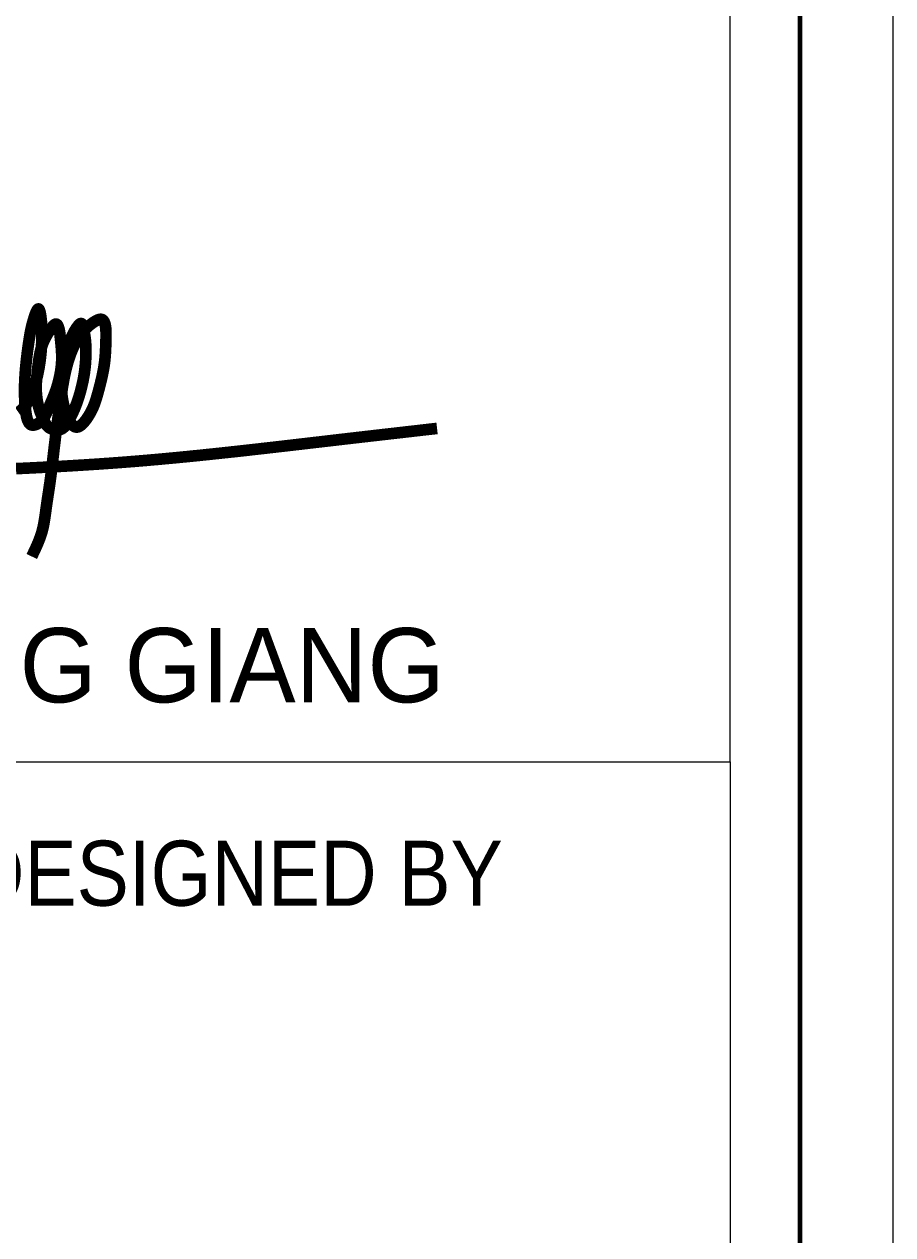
# Model space of a CAD drawing. Header units: millimetres. Extents: x 19378 to 228036, y -611253 to -527887.
# Drawn here: x 146375 to 150335, y -585180 to -579661 of the extents above; entities that cross this region are included whole.
import ezdxf
from ezdxf.enums import TextEntityAlignment as Align

# ---------------------------------------------------------------- set-up
doc = ezdxf.new("R2010")
doc.units = ezdxf.units.MM
doc.header["$MEASUREMENT"] = 0
doc.layers.get('Defpoints').update_dxf_attribs({"color": 1})
for name, color, linetype, lineweight in [('ISO', 153, 'Continuous', 13), ('LC ISO', 153, 'Continuous', 13), ('LC Net thay', 7, 'Continuous', 25), ('LC Text1', 3, 'Continuous', 20)]:
    doc.layers.add(name, color=color, linetype=linetype, lineweight=lineweight)
doc.layers.add('Khungten_LCDI', color=7, linetype='Continuous')
doc.styles.add('Khungten', font='VHAVAN_1.TTF', dxfattribs={"width": 0.9, "height": 5000})
doc.styles.add('Title', font='VHBLACK_1.TTF', dxfattribs={"width": 0.8})
doc.styles.add('VnAvantH', font='VHAVANB_1.TTF', dxfattribs={"width": 0.6})

# ---------------------------------------------------------------- blocks, each defined once
blk = doc.blocks.new('Mr. Giang')
at = {"layer": 'LC ISO', "const_width": 50}
for points in [[(3187.1, 146.3), (3188.8, 147.5), (3190.5, 148.7), (3192.1, 149.9), (3193.8, 151.2), (3195.4, 152.6), (3197.1, 153.9), (3198.7, 155.3), (3199.8, 156.3), (3201.8, 158.1), (3203.3, 159.5), (3204.7, 160.9), (3206.2, 162.3), (3207.6, 163.7), (3209, 165.2), (3210.4, 166.6), (3211.7, 168.1), (3213, 169.5), (3214.3, 171), (3215.5, 172.5), (3216.8, 174), (3218, 175.4), (3219.2, 176.9), (3220.3, 178.5), (3221.5, 180), (3222.6, 181.5), (3223.7, 183), (3224.7, 184.6), (3225.8, 186.1), (3226.8, 187.6), (3227.8, 189.2), (3228.8, 190.8), (3229.8, 192.3), (3230.7, 193.9), (3231.6, 195.5), (3232.5, 197.1), (3233.4, 198.7), (3234.3, 200.3), (3235.1, 201.9), (3236, 203.5), (3236.8, 205.1), (3237.6, 206.7), (3238.4, 208.3), (3239.2, 210), (3239.9, 211.6), (3240.7, 213.2), (3241.4, 214.9), (3242.1, 216.5), (3242.8, 218.2), (3243.5, 219.8), (3244.2, 221.5), (3244.8, 223.2), (3245.5, 224.8), (3246.1, 226.5), (3246.8, 228.2), (3247.4, 229.9), (3248, 231.6), (3248.6, 233.2), (3249.2, 234.9), (3249.8, 236.6), (3250.4, 238.3), (3251, 240), (3251.5, 241.7), (3252.1, 243.4), (3252.7, 245.1), (3253.2, 246.9), (3253.8, 248.6), (3254.3, 250.3), (3254.7, 251.5), (3255.4, 253.7), (3255.9, 255.4), (3256.4, 257.2), (3256.9, 258.9), (3257.5, 260.6), (3258, 262.4), (3258.5, 264.1), (3259, 265.8), (3259.5, 267.6), (3260, 269.3), (3260.5, 271), (3261, 272.8), (3261.4, 274.5), (3261.9, 276.3), (3262.4, 278), (3262.9, 279.8), (3263.3, 281.5), (3263.8, 283.3), (3264.3, 285.1), (3264.7, 286.8), (3265.2, 288.6), (3265.6, 290.4), (3266.1, 292.1), (3266.5, 293.9), (3266.9, 295.7), (3267.4, 297.5), (3267.8, 299.2), (3268.2, 301), (3268.6, 302.8), (3269, 304.6), (3269.5, 306.4), (3269.9, 308.2), (3270.3, 310), (3270.7, 311.8), (3271, 313.6), (3271.4, 315.4), (3271.8, 317.2), (3272.2, 319), (3272.6, 320.8), (3272.9, 322.6), (3273.3, 324.4), (3273.7, 326.3), (3274, 328.1), (3274.4, 329.9), (3274.7, 331.7), (3275.1, 333.6), (3275.4, 335.4), (3275.7, 337.2), (3276, 339.1), (3276.4, 340.9), (3276.7, 342.8), (3277, 344.6), (3277.4, 347), (3277.6, 348.3), (3277.9, 350.2), (3278.2, 352), (3278.5, 353.9), (3278.8, 355.8), (3279.1, 357.6), (3279.3, 359.5), (3279.6, 361.4), (3279.9, 363.2), (3280.1, 365.1), (3280.4, 367), (3280.6, 368.9), (3280.9, 370.8), (3281.1, 372.6), (3281.4, 374.5), (3281.6, 376.4), (3281.8, 378.3), (3282.1, 380.2), (3282.3, 382), (3282.5, 383.9), (3282.7, 385.8), (3282.9, 387.7), (3283.1, 389.6), (3283.3, 391.5), (3283.5, 393.4), (3283.7, 395.2), (3283.9, 397.1), (3284.1, 399), (3284.3, 400.9), (3284.4, 402.8), (3284.6, 404.6), (3284.8, 406.5), (3284.9, 408.4), (3285.1, 410.3), (3285.3, 412.1), (3285.4, 414), (3285.6, 415.9), (3285.7, 417.7), (3285.8, 419.6), (3286, 421.5), (3286.1, 423.3), (3286.2, 425.2), (3286.4, 427), (3286.5, 428.9), (3286.6, 430.7), (3286.7, 432.6), (3286.8, 434.4), (3286.9, 436.2), (3287, 438.1), (3287.1, 439.9), (3287.2, 441.7), (3287.3, 443.5), (3287.4, 445.3), (3287.5, 447.1), (3287.6, 448.9), (3287.6, 450.7), (3287.7, 452.5), (3287.8, 454.3), (3287.8, 456.1), (3287.9, 457.9), (3288, 459.6), (3288, 461.4), (3288.1, 463.2), (3288.1, 464.9), (3288.2, 466.7), (3288.2, 468.4), (3288.2, 470.1), (3288.3, 471.9), (3288.3, 473.6), (3288.3, 475.3), (3288.4, 477), (3288.4, 478.7), (3288.4, 480.4), (3288.4, 482.1), (3288.4, 483.8), (3288.5, 485.4), (3288.5, 487.1), (3288.5, 488.8), (3288.5, 490.4), (3288.5, 492.1), (3288.5, 493.7), (3288.4, 495.3), (3288.4, 497), (3288.4, 498.6), (3288.4, 500.3), (3288.4, 501.9), (3288.3, 503.6), (3288.3, 505.3), (3288.2, 507), (3288.2, 508.7), (3288.1, 510.4), (3288, 512.2), (3287.9, 513.9), (3287.8, 515.7), (3287.7, 517.5), (3287.6, 519.4), (3287.5, 521.2), (3287.4, 523.1), (3287.3, 525.1), (3287.1, 527), (3286.9, 529), (3286.8, 531.1), (3286.6, 533.2), (3286.4, 535.3), (3286.2, 537.5), (3286, 539.7), (3285.7, 542.2), (3285.5, 544.3), (3285.2, 546.6), (3285, 549), (3284.7, 551.4), (3284.4, 553.9), (3284.1, 556.3), (3283.7, 558.7), (3283.4, 561.1), (3283, 563.5), (3282.6, 565.8), (3282.3, 568.1), (3281.8, 570.4), (3281.4, 572.6), (3281, 574.7), (3280.5, 576.7), (3280.1, 578.6), (3279.6, 580.5), (3279.1, 582.2), (3278.5, 583.8), (3278, 585.3), (3277.4, 586.6), (3276.9, 587.8), (3276.3, 588.8), (3275.6, 589.6), (3275, 590.3), (3274.4, 590.8), (3273.7, 591.1), (3273.2, 591.2), (3272.3, 591), (3271.6, 590.7), (3270.8, 590.2), (3270.1, 589.5), (3269.3, 588.6), (3268.5, 587.5), (3267.7, 586.3), (3266.9, 585), (3266.1, 583.5), (3265.3, 581.9), (3264.5, 580.2), (3263.7, 578.4), (3262.9, 576.5), (3262, 574.5), (3261.2, 572.4), (3260.4, 570.3), (3259.6, 568.1), (3258.8, 565.8), (3258, 563.6), (3257.2, 561.3), (3256.4, 558.9), (3255.7, 556.6), (3254.9, 554.3), (3254.2, 552), (3253.5, 549.7), (3252.9, 547.7), (3252.1, 545.2), (3251.5, 543), (3250.8, 540.8), (3250.2, 538.7), (3249.6, 536.7), (3249, 534.6), (3248.5, 532.6), (3247.9, 530.6), (3247.4, 528.7), (3246.9, 526.7), (3246.4, 524.8), (3245.9, 523), (3245.4, 521.1), (3245, 519.3), (3244.5, 517.5), (3244.1, 515.7), (3243.7, 514), (3243.2, 512.2), (3242.8, 510.5), (3242.5, 508.8), (3242.1, 507.1), (3241.7, 505.4), (3241.4, 503.7), (3241, 502.1), (3240.7, 500.4), (3240.3, 498.8), (3240, 497.2), (3239.7, 495.6), (3239.4, 493.9), (3239, 492.3), (3238.7, 490.7), (3238.4, 489.1), (3238.1, 487.5), (3237.9, 485.9), (3237.6, 484.3), (3237.3, 482.7), (3237, 481.1), (3236.7, 479.4), (3236.4, 477.8), (3236.3, 476.7), (3235.9, 474.5), (3235.6, 472.9), (3235.3, 471.2), (3235, 469.5), (3234.8, 467.9), (3234.5, 466.2), (3234.2, 464.5), (3233.9, 462.8), (3233.7, 461.1), (3233.4, 459.3), (3233.1, 457.6), (3232.9, 455.9), (3232.6, 454.2), (3232.3, 452.4), (3232, 450.7), (3231.8, 448.9), (3231.5, 447.1), (3231.2, 445.4), (3231, 443.6), (3230.7, 441.8), (3230.4, 440), (3230.2, 438.2), (3229.9, 436.4), (3229.7, 434.6), (3229.4, 432.8), (3229.1, 431), (3228.9, 429.2), (3228.6, 427.3), (3228.4, 425.5), (3228.1, 423.7), (3227.9, 421.8), (3227.6, 420), (3227.4, 418.1), (3227.1, 416.3), (3226.9, 414.4), (3226.6, 412.6), (3226.4, 410.7), (3226.1, 408.9), (3225.9, 407), (3225.7, 405.1), (3225.4, 403.3), (3225.2, 401.4), (3225, 399.5), (3224.7, 397.6), (3224.5, 395.8), (3224.3, 393.9), (3224, 392), (3223.8, 390.1), (3223.6, 388.2), (3223.4, 386.3), (3223.1, 384.4), (3222.9, 382.5), (3222.7, 380.7), (3222.5, 378.8), (3222.3, 376.9), (3222.1, 375), (3221.8, 373.1), (3221.6, 371.2), (3221.4, 369.3), (3221.2, 367.4), (3221, 365.5), (3220.8, 363.6), (3220.7, 362.1), (3220.4, 359.8), (3220.2, 358), (3220, 356.1), (3219.8, 354.2), (3219.7, 352.3), (3219.5, 350.4), (3219.3, 348.5), (3219.1, 346.6), (3218.9, 344.8), (3218.8, 342.9), (3218.6, 341), (3218.4, 339.1), (3218.2, 337.2), (3218.1, 335.3), (3217.9, 333.5), (3217.7, 331.6), (3217.6, 329.7), (3217.4, 327.8), (3217.3, 326), (3217.1, 324.1), (3217, 322.2), (3216.8, 320.3), (3216.7, 318.5), (3216.5, 316.6), (3216.4, 314.7), (3216.3, 312.9), (3216.1, 311), (3216, 309.1), (3215.9, 307.3), (3215.8, 305.4), (3215.6, 303.5), (3215.5, 301.7), (3215.4, 299.8), (3215.3, 298), (3215.2, 296.1), (3215.1, 294.2), (3215, 292.4), (3214.9, 290.5), (3214.8, 288.7), (3214.7, 286.8), (3214.6, 285), (3214.5, 283.1), (3214.4, 281.2), (3214.3, 279.4), (3214.3, 277.5), (3214.2, 275.7), (3214.1, 273.8), (3214, 272), (3214, 270.2), (3213.9, 268.3), (3213.9, 266.5), (3213.8, 264.6), (3213.8, 262.8), (3213.7, 260.9), (3213.7, 259.1), (3213.6, 257.3), (3213.6, 255.4), (3213.6, 253.6), (3213.5, 251.8), (3213.5, 249.9), (3213.5, 248.1), (3213.5, 246.3), (3213.5, 244.4), (3213.4, 242.6), (3213.4, 240.8), (3213.4, 238.9), (3213.4, 237.1), (3213.4, 235.3), (3213.5, 233.5), (3213.5, 231.6), (3213.5, 229.8), (3213.5, 228), (3213.5, 226.2), (3213.6, 224.3), (3213.6, 222.5), (3213.6, 220.7), (3213.7, 218.9), (3213.7, 217.1), (3213.8, 215.3), (3213.8, 213.5), (3213.9, 211.6), (3214, 209.8), (3214, 208), (3214.1, 206.2), (3214.2, 204.4), (3214.3, 202.6), (3214.3, 200.8), (3214.4, 199), (3214.5, 197.2), (3214.6, 195.4), (3214.7, 193.6), (3214.8, 191.8), (3214.9, 190), (3215.1, 188.2), (3215.2, 186.4), (3215.3, 184.6), (3215.4, 182.8), (3215.6, 181), (3215.7, 179.2), (3215.9, 177.5), (3216, 175.7), (3216.2, 173.9), (3216.3, 172.1), (3216.5, 170.3), (3216.7, 168.5), (3216.8, 166.7), (3217, 165), (3217.2, 163.2), (3217.4, 161.4), (3217.6, 159.6), (3217.8, 157.9), (3218, 156.1), (3218.2, 154.3), (3218.4, 152.5), (3218.7, 150.8), (3218.9, 149), (3219.1, 147.2), (3219.3, 145.5), (3219.7, 143.2), (3219.8, 141.9), (3220.1, 140.2), (3220.4, 138.4), (3220.6, 136.7), (3220.9, 134.9), (3221.2, 133.1), (3221.6, 131.3), (3221.9, 129.6), (3222.3, 127.8), (3222.7, 126), (3223.1, 124.2), (3223.6, 122.4), (3224.1, 120.6), (3224.6, 118.7), (3225.2, 116.9), (3225.6, 115.4), (3226.4, 113.2), (3227.1, 111.3), (3227.9, 109.5), (3228.7, 107.7), (3229.5, 105.9), (3230.4, 104.1), (3231.4, 102.4), (3232.4, 100.8), (3233.5, 99.3), (3234.6, 97.9), (3235.8, 96.6), (3237.1, 95.3), (3238.5, 94.3), (3239.9, 93.3), (3241, 92.7), (3243, 91.9), (3244.6, 91.5), (3246.3, 91.1), (3248, 91), (3249.8, 90.9), (3251.6, 91), (3253.5, 91.2), (3255.4, 91.5), (3257.3, 91.9), (3259.2, 92.4), (3261.1, 93), (3263, 93.7), (3264.9, 94.4), (3266.7, 95.3), (3268.6, 96.1), (3270.4, 97.1), (3272.6, 98.3), (3273.9, 99.1), (3275.5, 100.1), (3277.1, 101.2), (3278.7, 102.4), (3280.2, 103.6), (3281.7, 104.8), (3283.1, 106), (3284.5, 107.3), (3285.8, 108.6), (3287.2, 109.9), (3288.4, 111.2), (3289.6, 112.6), (3290.8, 114), (3292, 115.5), (3293.1, 116.9), (3294.2, 118.4), (3295.3, 119.9), (3296.3, 121.4), (3297.3, 123), (3298.3, 124.5), (3299.2, 126.1), (3300.2, 127.7), (3301.1, 129.3), (3302, 130.9), (3302.8, 132.6), (3303.7, 134.2), (3304.5, 135.9), (3305.3, 137.6), (3306.1, 139.3), (3306.9, 140.9), (3307.6, 142.6), (3308.4, 144.3), (3309.1, 146.1), (3309.9, 147.8), (3310.6, 149.5), (3311.3, 151.2), (3312.1, 152.9), (3312.8, 154.6), (3313.5, 156.4), (3314.2, 158.1), (3314.8, 159.5), (3315.7, 161.5), (3316.4, 163.2), (3317.1, 164.9), (3317.8, 166.6), (3318.5, 168.3), (3319.3, 170), (3320, 171.7), (3320.7, 173.4), (3321.5, 175), (3322.2, 176.7), (3322.9, 178.4), (3323.6, 180.1), (3324.4, 181.8), (3325.1, 183.4), (3325.8, 185.1), (3326.6, 186.8), (3327.3, 188.5), (3328, 190.1), (3328.7, 191.8), (3329.5, 193.5), (3330.2, 195.1), (3330.9, 196.8), (3331.6, 198.5), (3332.3, 200.2), (3333, 201.8), (3333.7, 203.5), (3334.5, 205.2), (3335.2, 206.9), (3335.9, 208.6), (3336.6, 210.2), (3337.3, 211.9), (3337.9, 213.6), (3338.6, 215.3), (3339.3, 217), (3340, 218.7), (3340.7, 220.4), (3341.3, 222.1), (3342, 223.8), (3342.7, 225.5), (3343.3, 227.3), (3344, 229), (3344.6, 230.7), (3345.2, 232.5), (3345.9, 234.2), (3346.5, 236), (3347.1, 237.7), (3347.7, 239.5), (3348.4, 241.2), (3349, 243), (3349.6, 244.8), (3350.1, 246.5), (3350.7, 248.3), (3351.3, 250.1), (3351.9, 251.9), (3352.4, 253.7), (3353, 255.5), (3353.5, 257.3), (3354.1, 259.1), (3354.6, 260.9), (3355.2, 262.7), (3355.7, 264.5), (3356.2, 266.3), (3356.7, 268.1), (3357.2, 269.9), (3357.7, 271.8), (3358.2, 273.6), (3358.7, 275.4), (3359.2, 277.2), (3359.6, 279), (3360.1, 280.8), (3360.5, 282.7), (3361, 284.5), (3361.4, 286.3), (3361.9, 288.1), (3362.3, 289.9), (3362.7, 291.7), (3363.1, 293.5), (3363.5, 295.3), (3363.9, 297.1), (3364.3, 298.9), (3364.7, 300.7), (3365.1, 302.5), (3365.4, 304.3), (3365.8, 306.1), (3366.1, 307.9), (3366.5, 309.7), (3366.8, 311.5), (3367.1, 313.2), (3367.5, 315), (3367.8, 316.8), (3368.1, 318.5), (3368.4, 320.3), (3368.7, 322), (3368.9, 323.8), (3369.2, 325.5), (3369.5, 327.2), (3369.7, 328.9), (3370, 330.6), (3370.2, 332.3), (3370.5, 334), (3370.7, 335.7), (3370.8, 336.6), (3371.1, 339.1), (3371.3, 340.8), (3371.5, 342.4), (3371.7, 344.1), (3371.8, 345.7), (3372, 347.4), (3372.2, 349), (3372.3, 350.6), (3372.5, 352.3), (3372.6, 353.9), (3372.7, 355.5), (3372.8, 357.1), (3373, 358.7), (3373.1, 360.4), (3373.1, 362), (3373.2, 363.6), (3373.3, 365.2), (3373.4, 366.8), (3373.5, 368.5), (3373.5, 370.1), (3373.6, 371.7), (3373.6, 373.4), (3373.6, 375), (3373.7, 376.6), (3373.7, 378.3), (3373.7, 379.9), (3373.7, 381.6), (3373.7, 383.3), (3373.7, 384.9), (3373.7, 386.6), (3373.6, 388.3), (3373.6, 390), (3373.6, 391.7), (3373.5, 393.5), (3373.5, 395.2), (3373.4, 396.9), (3373.4, 398.7), (3373.3, 400.4), (3373.2, 402.2), (3373.1, 404), (3373, 405.8), (3372.9, 407.7), (3372.8, 409.5), (3372.7, 411.3), (3372.6, 413.2), (3372.5, 415.1), (3372.4, 417), (3372.2, 418.9), (3372.1, 420.9), (3371.9, 422.8), (3371.8, 424.8), (3371.6, 426.8), (3371.4, 428.8), (3371.3, 430.9), (3371.1, 433), (3370.9, 435), (3370.7, 437.2), (3370.5, 439.3), (3370.3, 441.4), (3370.1, 443.6), (3369.9, 445.8), (3369.7, 448.1), (3369.4, 450.3), (3369.2, 452.6), (3369, 454.9), (3368.7, 457.3), (3368.5, 459.7), (3368.2, 462), (3368, 464.5), (3367.7, 466.9), (3367.4, 469.4), (3367.2, 471.9), (3366.9, 474.4), (3366.6, 476.9), (3366.3, 479.4), (3365.9, 481.9), (3365.6, 484.3), (3365.3, 486.8), (3364.9, 489.2), (3364.5, 491.6), (3364.1, 494), (3363.7, 496.3), (3363.3, 498.6), (3362.8, 500.8), (3362.4, 503), (3361.9, 505.1), (3361.4, 507.1), (3360.9, 509.1), (3360.3, 510.9), (3359.7, 512.7), (3359.1, 514.4), (3358.5, 516), (3357.9, 517.6), (3357.2, 519), (3356.5, 520.3), (3355.7, 521.4), (3355, 522.5), (3354.2, 523.4), (3353.3, 524.2), (3352.5, 524.9), (3351.6, 525.4), (3350.7, 525.7), (3349.7, 525.9), (3348.7, 526), (3348.1, 525.9), (3346.6, 525.6), (3345.5, 525.1), (3344.3, 524.5), (3343.2, 523.8), (3342, 522.9), (3340.8, 521.9), (3339.5, 520.8), (3338.3, 519.6), (3337, 518.3), (3335.8, 516.9), (3334.5, 515.4), (3333.2, 513.8), (3331.9, 512.2), (3330.6, 510.5), (3329.3, 508.7), (3328, 506.9), (3326.7, 505.1), (3325.4, 503.2), (3324.1, 501.4), (3322.9, 499.5), (3321.6, 497.6), (3320, 495.1), (3319.2, 493.8), (3318, 492), (3316.9, 490.2), (3315.7, 488.3), (3314.6, 486.5), (3313.5, 484.7), (3312.5, 482.9), (3311.4, 481.2), (3310.4, 479.4), (3309.4, 477.7), (3308.4, 475.9), (3307.4, 474.2), (3306.5, 472.5), (3305.6, 470.8), (3304.6, 469.1), (3303.8, 467.4), (3302.9, 465.7), (3302, 464.1), (3301.2, 462.4), (3300.4, 460.7), (3299.6, 459.1), (3298.8, 457.4), (3298, 455.8), (3297.3, 454.2), (3296.5, 452.5), (3295.8, 450.9), (3295.1, 449.3), (3294.4, 447.7), (3293.8, 446.1), (3293.1, 444.5), (3292.4, 442.8), (3291.8, 441.2), (3291.2, 439.6), (3290.6, 438), (3290, 436.4), (3289.4, 434.8), (3288.9, 433.2), (3288.3, 431.6), (3287.8, 429.9), (3287.3, 428.3), (3286.7, 426.7), (3286.2, 425.1), (3285.7, 423.4), (3285.3, 421.8), (3284.8, 420.2), (3284.3, 418.5), (3283.9, 416.9), (3283.4, 415.2), (3283, 413.5), (3282.6, 411.9), (3282.2, 410.2), (3281.7, 408.3), (3281.4, 406.8), (3281, 405.1), (3280.6, 403.3), (3280.2, 401.6), (3279.9, 399.9), (3279.5, 398.1), (3279.2, 396.4), (3278.8, 394.6), (3278.5, 392.8), (3278.1, 391.1), (3277.8, 389.3), (3277.5, 387.5), (3277.2, 385.7), (3276.9, 383.9), (3276.6, 382.1), (3276.3, 380.3), (3276, 378.5), (3275.7, 376.7), (3275.4, 374.8), (3275.2, 373), (3274.9, 371.2), (3274.6, 369.4), (3274.4, 367.5), (3274.1, 365.7), (3273.8, 363.8), (3273.6, 362), (3273.3, 360.1), (3273.1, 358.3), (3272.9, 356.4), (3272.6, 354.6), (3272.4, 352.7), (3272.1, 350.9), (3271.9, 349), (3271.7, 347.2), (3271.5, 345.3), (3271.2, 343.5), (3271, 341.6), (3270.8, 339.8), (3270.5, 337.7), (3270.3, 336.1), (3270.1, 334.2), (3269.9, 332.4), (3269.7, 330.5), (3269.4, 328.7), (3269.2, 326.9), (3269, 325), (3268.8, 323.2), (3268.6, 321.4), (3268.4, 319.5), (3268.2, 317.7), (3268, 315.9), (3267.8, 314), (3267.6, 312.2), (3267.4, 310.4), (3267.2, 308.5), (3267, 306.7), (3266.8, 304.9), (3266.6, 303.1), (3266.5, 301.2), (3266.3, 299.4), (3266.1, 297.6), (3266, 295.8), (3265.8, 293.9), (3265.6, 292.1), (3265.5, 290.3), (3265.4, 288.5), (3265.2, 286.7), (3265.1, 284.8), (3265, 283), (3264.8, 281.2), (3264.7, 279.4), (3264.6, 277.6), (3264.5, 275.7), (3264.4, 273.9), (3264.3, 272.1), (3264.2, 270.3), (3264.2, 268.4), (3264.1, 266.6), (3264, 264.8), (3264, 263), (3263.9, 261.2), (3263.9, 259.3), (3263.9, 257.5), (3263.9, 255.7), (3263.8, 253.9), (3263.8, 252), (3263.8, 250.2), (3263.9, 248.4), (3263.9, 246.6), (3263.9, 244.6), (3264, 242.9), (3264, 241.1), (3264.1, 239.2), (3264.2, 237.4), (3264.2, 235.6), (3264.3, 233.7), (3264.4, 231.9), (3264.5, 230.1), (3264.7, 228.2), (3264.8, 226.4), (3264.9, 224.6), (3265.1, 222.7), (3265.2, 220.9), (3265.4, 219.1), (3265.6, 217.2), (3265.8, 215.4), (3266, 213.6), (3266.2, 211.7), (3266.4, 209.9), (3266.7, 208.1), (3266.9, 206.3), (3267.2, 204.4), (3267.4, 202.6), (3267.7, 200.8), (3268, 199), (3268.3, 197.2), (3268.6, 195.3), (3268.9, 193.5), (3269.2, 191.7), (3269.6, 189.9), (3269.9, 188.1), (3270.3, 186.3), (3270.6, 184.5), (3271, 182.7), (3271.4, 180.9), (3271.8, 179.1), (3272.2, 177.3), (3272.7, 175.6), (3273.1, 173.8), (3273.6, 172), (3274, 170.2), (3274.5, 168.5), (3275, 166.7), (3275.7, 164.2), (3276, 163.2), (3276.5, 161.4), (3277, 159.7), (3277.6, 157.9), (3278.1, 156.2), (3278.7, 154.5), (3279.2, 152.7), (3279.8, 151), (3280.4, 149.3), (3281, 147.6), (3281.6, 145.8), (3282.3, 144.1), (3282.9, 142.4), (3283.6, 140.7), (3284.2, 139), (3284.9, 137.3), (3285.6, 135.6), (3286.3, 133.9), (3287, 132.2), (3287.7, 130.5), (3288.4, 128.8), (3289.1, 127.1), (3289.8, 125.4), (3290.6, 123.8), (3291.3, 122.1), (3292.1, 120.4), (3292.9, 118.7), (3293.7, 117), (3294.5, 115.4), (3295.3, 113.7), (3296.1, 112), (3296.9, 110.3), (3297.7, 108.7), (3298.6, 107), (3299.4, 105.3), (3300.3, 103.7), (3301.2, 102.1), (3302.1, 100.5), (3303.1, 98.9), (3304, 97.3), (3305, 95.7), (3306, 94.2), (3307.1, 92.7), (3308.2, 91.2), (3309.3, 89.8), (3310.5, 88.4), (3311.7, 87), (3313, 85.7), (3314.3, 84.4), (3315.7, 83.1), (3317.1, 81.9), (3318.3, 81), (3320, 79.7), (3321.6, 78.6), (3323.2, 77.7), (3324.9, 76.7), (3326.6, 75.8), (3328.3, 75), (3330.1, 74.2), (3331.9, 73.5), (3333.7, 72.9), (3335.6, 72.3), (3337.4, 71.7), (3339.3, 71.3), (3341.2, 70.8), (3343.1, 70.5), (3345.1, 70.2), (3347, 70), (3348.9, 69.8), (3350.8, 69.7), (3352.7, 69.7), (3354.6, 69.7), (3356.5, 69.8), (3358.4, 70), (3360.2, 70.3), (3362, 70.6), (3363.8, 71), (3365.6, 71.4), (3367.5, 72.1), (3369, 72.6), (3370.6, 73.3), (3372.2, 74), (3373.8, 74.8), (3375.3, 75.7), (3376.8, 76.7), (3378.3, 77.7), (3379.7, 78.7), (3381.1, 79.9), (3382.5, 81), (3383.8, 82.3), (3385.1, 83.5), (3386.4, 84.9), (3387.7, 86.2), (3388.9, 87.6), (3390.1, 89.1), (3391.3, 90.5), (3392.4, 92), (3393.6, 93.6), (3394.7, 95.1), (3395.8, 96.7), (3396.9, 98.4), (3397.9, 100), (3399, 101.7), (3400, 103.3), (3401, 105), (3402, 106.7), (3403, 108.4), (3403.9, 110.1), (3404.9, 111.9), (3406.2, 114.3), (3406.8, 115.3), (3407.7, 117), (3408.6, 118.8), (3409.5, 120.5), (3410.4, 122.2), (3411.3, 123.9), (3412.2, 125.6), (3413.1, 127.3), (3413.9, 129), (3414.8, 130.8), (3415.6, 132.5), (3416.5, 134.2), (3417.3, 135.9), (3418.1, 137.6), (3419, 139.3), (3419.8, 141), (3420.6, 142.7), (3421.4, 144.4), (3422.1, 146.1), (3422.9, 147.8), (3423.7, 149.5), (3424.4, 151.2), (3425.2, 152.9), (3425.9, 154.6), (3426.7, 156.3), (3427.4, 158), (3428.1, 159.7), (3428.9, 161.4), (3429.6, 163.1), (3430.3, 164.8), (3431, 166.5), (3431.7, 168.2), (3432.3, 169.9), (3433, 171.6), (3433.7, 173.3), (3434.3, 175), (3435, 176.7), (3435.7, 178.4), (3436.3, 180.1), (3436.9, 181.8), (3437.6, 183.5), (3438.2, 185.2), (3438.8, 186.9), (3439.4, 188.6), (3440, 190.3), (3440.6, 192), (3441.2, 193.7), (3441.8, 195.4), (3442.4, 197.1), (3443, 198.8), (3443.5, 200.5), (3444.1, 202.2), (3444.7, 203.9), (3445.2, 205.6), (3445.8, 207.3), (3446.3, 209), (3446.9, 210.7), (3447.4, 212.4), (3447.9, 214.2), (3448.4, 215.9), (3449, 217.6), (3449.5, 219.3), (3450, 221), (3450.5, 222.7), (3451, 224.5), (3451.5, 226.2), (3452, 227.9), (3452.5, 229.6), (3453, 231.3), (3453.4, 233.1), (3453.9, 234.8), (3454.4, 236.5), (3454.9, 238.3), (3455.3, 240), (3455.8, 241.7), (3456.2, 243.5), (3456.7, 245.4), (3457.1, 247), (3457.6, 248.7), (3458, 250.5), (3458.5, 252.2), (3458.9, 254), (3459.3, 255.7), (3459.8, 257.5), (3460.2, 259.2), (3460.6, 261), (3461, 262.8), (3461.4, 264.5), (3461.8, 266.3), (3462.2, 268.1), (3462.6, 269.8), (3463, 271.6), (3463.4, 273.4), (3463.8, 275.2), (3464.2, 276.9), (3464.6, 278.7), (3464.9, 280.5), (3465.3, 282.3), (3465.7, 284.1), (3466, 285.9), (3466.4, 287.7), (3466.7, 289.5), (3467.1, 291.3), (3467.4, 293.1), (3467.7, 294.9), (3468.1, 296.7), (3468.4, 298.5), (3468.7, 300.3), (3469, 302.1), (3469.3, 304), (3469.6, 305.8), (3469.9, 307.6), (3470.2, 309.4), (3470.5, 311.3), (3470.8, 313.1), (3471.1, 314.9), (3471.4, 316.8), (3471.6, 318.6), (3471.9, 320.5), (3472.2, 322.3), (3472.4, 324.1), (3472.6, 326), (3472.9, 327.9), (3473.1, 329.7), (3473.3, 331.5), (3473.6, 333.4), (3473.8, 335.3), (3474, 337.2), (3474.2, 339), (3474.4, 340.9), (3474.6, 342.8), (3474.8, 344.7), (3475, 346.5), (3475.1, 348.4), (3475.3, 350.3), (3475.5, 352.2), (3475.6, 354.1), (3475.8, 355.9), (3475.9, 357.8), (3476.1, 359.7), (3476.2, 361.6), (3476.4, 363.5), (3476.5, 365.3), (3476.6, 367.2), (3476.7, 369.1), (3476.8, 371), (3476.9, 372.8), (3477, 374.7), (3477.1, 376.6), (3477.2, 378.4), (3477.3, 380.3), (3477.4, 382.1), (3477.4, 384), (3477.5, 385.9), (3477.6, 387.7), (3477.6, 389.5), (3477.7, 391.4), (3477.7, 393.2), (3477.8, 395), (3477.8, 396.9), (3477.8, 398.7), (3477.9, 400.5), (3477.9, 402.3), (3477.9, 404.1), (3477.9, 405.9), (3477.9, 407.7), (3477.9, 409.5), (3477.9, 411.2), (3477.9, 413), (3477.9, 414.7), (3477.9, 416.5), (3477.8, 418.2), (3477.8, 420), (3477.8, 421.7), (3477.7, 423.4), (3477.7, 425.1), (3477.6, 426.8), (3477.6, 427.7), (3477.5, 430.2), (3477.5, 431.9), (3477.4, 433.5), (3477.3, 435.2), (3477.2, 436.8), (3477.1, 438.5), (3477, 440.2), (3476.9, 441.8), (3476.8, 443.5), (3476.7, 445.1), (3476.6, 446.8), (3476.5, 448.4), (3476.3, 450.1), (3476.2, 451.7), (3476, 453.4), (3475.9, 455.1), (3475.7, 456.8), (3475.5, 458.5), (3475.3, 460.2), (3475.1, 461.9), (3474.9, 463.7), (3474.7, 465.4), (3474.4, 467.2), (3474.2, 469), (3473.9, 470.8), (3473.7, 472.6), (3473.4, 474.5), (3473.1, 476.3), (3472.8, 478.2), (3472.5, 480.2), (3472.2, 482.1), (3471.8, 484.1), (3471.5, 486.1), (3471.1, 488.1), (3470.7, 490.1), (3470.3, 492.2), (3469.9, 494.3), (3469.5, 496.5), (3469, 498.7), (3468.6, 500.9), (3468.2, 502.9), (3467.6, 505.5), (3467.1, 507.8), (3466.6, 510), (3466, 512.3), (3465.4, 514.5), (3464.8, 516.6), (3464.2, 518.6), (3463.5, 520.5), (3462.7, 522.3), (3462, 523.9), (3461.1, 525.2), (3460.2, 526.4), (3459.3, 527.3), (3458.3, 528), (3457.2, 528.3), (3456.1, 528.4), (3454.9, 528.2), (3453.7, 527.7), (3452.4, 527), (3451.1, 526), (3449.7, 524.9), (3448.3, 523.6), (3447, 522.1), (3445.5, 520.5), (3444.1, 518.8), (3442.7, 517), (3441.3, 515.1), (3440, 513.2), (3438.6, 511.3), (3437.4, 509.5), (3436, 507.5), (3434.8, 505.6), (3433.6, 503.7), (3432.4, 501.9), (3431.3, 500.1), (3430.2, 498.3), (3429.1, 496.5), (3428.1, 494.7), (3427.1, 493), (3426.1, 491.2), (3425.2, 489.5), (3424.2, 487.8), (3423.4, 486.1), (3422.5, 484.5), (3421.7, 482.8), (3420.8, 481.2), (3420.1, 479.5), (3419.3, 477.9), (3418.5, 476.3), (3417.8, 474.7), (3417.1, 473.1), (3416.4, 471.5), (3415.7, 469.9), (3415.1, 468.3), (3414.5, 466.7), (3413.8, 465.1), (3413.2, 463.5), (3412.6, 462), (3412, 460.4), (3411.5, 458.8), (3410.9, 457.2), (3410.3, 455.7), (3409.8, 454.1), (3409.3, 452.5), (3408.7, 450.9), (3408.2, 449.3), (3407.7, 447.8), (3407.2, 446.2), (3406.6, 444.6), (3406.1, 442.9), (3405.7, 441.6), (3405.1, 439.7), (3404.6, 438.1), (3404, 436.4), (3403.5, 434.8), (3403, 433.1), (3402.5, 431.4), (3402, 429.7), (3401.4, 428.1), (3400.9, 426.4), (3400.4, 424.7), (3399.9, 423), (3399.4, 421.2), (3398.9, 419.5), (3398.4, 417.8), (3397.8, 416.1), (3397.3, 414.3), (3396.8, 412.6), (3396.3, 410.8), (3395.8, 409.1), (3395.3, 407.3), (3394.8, 405.5), (3394.3, 403.8), (3393.8, 402), (3393.3, 400.2), (3392.8, 398.4), (3392.3, 396.6), (3391.9, 394.8), (3391.4, 393.1), (3390.9, 391.3), (3390.4, 389.4), (3389.9, 387.6), (3389.5, 385.8), (3389, 384), (3388.5, 382.2), (3388.1, 380.4), (3387.6, 378.6), (3387.2, 376.7), (3386.7, 374.9), (3386.3, 373.1), (3385.9, 371.3), (3385.4, 369.4), (3385, 367.6), (3384.6, 365.8), (3384.2, 363.9), (3383.8, 362.1), (3383.3, 360.3), (3382.9, 358.4), (3382.5, 356.6), (3382.2, 354.8), (3381.8, 353), (3381.4, 351.1), (3381, 349.3), (3380.6, 347.2), (3380.3, 345.6), (3379.9, 343.8), (3379.6, 342), (3379.3, 340.2), (3378.9, 338.3), (3378.6, 336.5), (3378.3, 334.7), (3378, 332.9), (3377.7, 331), (3377.4, 329.2), (3377.1, 327.4), (3376.8, 325.6), (3376.5, 323.8), (3376.2, 322), (3376, 320.1), (3375.7, 318.3), (3375.5, 316.5), (3375.2, 314.7), (3375, 312.9), (3374.8, 311.1), (3374.6, 309.2), (3374.4, 307.4), (3374.2, 305.6), (3374, 303.8), (3373.8, 302), (3373.6, 300.1), (3373.4, 298.3), (3373.3, 296.5), (3373.1, 294.7), (3373, 292.9), (3372.8, 291.1), (3372.7, 289.2), (3372.6, 287.4), (3372.5, 285.6), (3372.4, 283.8), (3372.3, 281.9), (3372.2, 280.1), (3372.2, 278.3), (3372.1, 276.5), (3372, 274.6), (3372, 272.8), (3372, 271), (3371.9, 269.1), (3371.9, 267.3), (3371.9, 265.5), (3371.9, 263.6), (3371.9, 261.8), (3371.9, 260), (3372, 258.1), (3372, 256.3), (3372.1, 254.9), (3372.1, 252.6), (3372.2, 250.7), (3372.3, 248.9), (3372.4, 247), (3372.5, 245.2), (3372.6, 243.3), (3372.7, 241.5), (3372.8, 239.6), (3373, 237.8), (3373.1, 235.9), (3373.3, 234.1), (3373.4, 232.2), (3373.6, 230.4), (3373.8, 228.6), (3374, 226.7), (3374.2, 224.9), (3374.4, 223.1), (3374.6, 221.2), (3374.8, 219.4), (3375, 217.6), (3375.3, 215.8), (3375.5, 214), (3375.7, 212.2), (3376, 210.4), (3376.3, 208.6), (3376.5, 206.9), (3376.8, 205.1), (3377.2, 202.7), (3377.4, 201.6), (3377.7, 199.9), (3378, 198.1), (3378.3, 196.4), (3378.6, 194.7), (3378.9, 192.9), (3379.2, 191.2), (3379.6, 189.5), (3379.9, 187.8), (3380.3, 186), (3380.7, 184.3), (3381, 182.6), (3381.4, 180.8), (3381.8, 179.1), (3382.3, 177.3), (3382.7, 175.5), (3383.1, 173.8), (3383.6, 172), (3384.1, 170.1), (3384.6, 168.3), (3385.1, 166.5), (3385.6, 164.6), (3386.2, 162.7), (3386.7, 160.8), (3387.3, 158.8), (3387.7, 157.7), (3388.5, 154.9), (3389.2, 152.9), (3389.8, 150.9), (3390.5, 148.8), (3391.2, 146.8), (3391.9, 144.7), (3392.6, 142.6), (3393.4, 140.5), (3394.1, 138.4), (3394.9, 136.4), (3395.7, 134.3), (3396.5, 132.2), (3397.4, 130.1), (3398.2, 128), (3399.1, 126), (3400, 123.9), (3400.9, 121.9), (3401.8, 119.9), (3402.7, 117.9), (3403.7, 116), (3404.6, 114.1), (3405.6, 112.2), (3406.6, 110.3), (3407.6, 108.5), (3408.6, 106.7), (3409.7, 105), (3410.7, 103.3), (3411.8, 101.6), (3412.9, 100), (3414, 98.5), (3415.1, 97), (3416.2, 95.5), (3417.4, 94.1), (3418.5, 92.8), (3419.7, 91.6), (3420.9, 90.4), (3422.1, 89.3), (3423.3, 88.2), (3424.5, 87.3), (3425.8, 86.4), (3427, 85.6), (3428.3, 84.8), (3429.6, 84.2), (3430.8, 83.7), (3432.1, 83.2), (3433.4, 82.8), (3434.8, 82.6), (3436.1, 82.4), (3437.2, 82.3), (3438.8, 82.4), (3440.2, 82.5), (3441.5, 82.7), (3442.9, 83.1), (3444.3, 83.5), (3445.7, 84), (3447.1, 84.6), (3448.5, 85.3), (3449.9, 86.1), (3451.4, 86.9), (3452.8, 87.8), (3454.2, 88.8), (3455.6, 89.8), (3457, 91), (3458.5, 92.1), (3459.9, 93.4), (3461.3, 94.7), (3462.7, 96), (3464.1, 97.4), (3465.5, 98.9), (3466.9, 100.3), (3468.3, 101.9), (3469.7, 103.5), (3471, 105.1), (3472.4, 106.7), (3473.7, 108.4), (3475.1, 110.1), (3476.4, 111.8), (3477.7, 113.5), (3479, 115.3), (3480.3, 117.1), (3481.5, 118.9), (3482.8, 120.7), (3484, 122.5), (3485.2, 124.3), (3486.4, 126.1), (3487.6, 127.9), (3488.7, 129.7), (3489.8, 131.5), (3490.9, 133.3), (3492, 135), (3493.1, 136.8), (3494.1, 138.6), (3495.1, 140.3), (3496.1, 142.1), (3497.1, 143.8), (3498, 145.5), (3499, 147.3), (3499.9, 149), (3500.8, 150.7), (3501.7, 152.4), (3502.5, 154.1), (3503.4, 155.8), (3504.2, 157.5), (3505, 159.2), (3505.8, 160.9), (3506.6, 162.6), (3507.3, 164.3), (3508.1, 165.9), (3508.8, 167.6), (3509.6, 169.3), (3510.3, 171), (3511, 172.6), (3511.6, 174.3), (3512.3, 176), (3513, 177.6), (3513.6, 179.3), (3514.3, 180.9), (3514.9, 182.6), (3515.5, 184.2), (3516.1, 185.9), (3516.7, 187.6), (3517.3, 189.2), (3517.9, 190.9), (3518.4, 192.5), (3519, 194.2), (3519.5, 195.8), (3520.1, 197.5), (3520.6, 199.2), (3521.2, 200.8), (3521.7, 202.5), (3522.2, 204.2), (3522.7, 205.8), (3523.2, 207.5), (3523.7, 209.2), (3524.2, 210.9), (3524.7, 212.6), (3525.2, 214.3), (3525.7, 215.9), (3526.2, 217.6), (3526.7, 219.3), (3527.2, 221.1), (3527.6, 222.8), (3528.1, 224.5), (3528.7, 226.6), (3529.1, 227.9), (3529.6, 229.7), (3530.1, 231.4), (3530.5, 233.2), (3531, 234.9), (3531.5, 236.7), (3532, 238.4), (3532.4, 240.2), (3532.9, 242), (3533.4, 243.7), (3533.9, 245.5), (3534.4, 247.3), (3534.8, 249.1), (3535.3, 250.9), (3535.8, 252.7), (3536.2, 254.5), (3536.7, 256.3), (3537.2, 258.1), (3537.6, 259.9), (3538.1, 261.7), (3538.5, 263.5), (3539, 265.3), (3539.5, 267.1), (3539.9, 268.9), (3540.4, 270.8), (3540.8, 272.6), (3541.3, 274.4), (3541.7, 276.2), (3542.1, 278), (3542.6, 279.9), (3543, 281.7), (3543.4, 283.5), (3543.9, 285.3), (3544.3, 287.2), (3544.7, 289), (3545.1, 290.8), (3545.6, 292.6), (3546, 294.5), (3546.4, 296.3), (3546.8, 298.1), (3547.2, 299.9), (3547.6, 301.7), (3548, 303.6), (3548.4, 305.4), (3548.8, 307.2), (3549.1, 309), (3549.5, 310.8), (3549.9, 312.6), (3550.3, 314.4), (3550.6, 316.2), (3551, 318), (3551.3, 319.8), (3551.7, 321.6), (3552, 323.4), (3552.4, 325.2), (3552.7, 326.9), (3553, 328.7), (3553.3, 330.5), (3553.7, 332.3), (3554, 334), (3554.3, 335.8), (3554.6, 337.5), (3554.9, 339.3), (3555.2, 341), (3555.4, 342.7), (3555.7, 344.5), (3556, 346.2), (3556.2, 347.9), (3556.5, 349.6), (3556.7, 351.3), (3557, 353), (3557.2, 354.7), (3557.5, 356.4), (3557.7, 358.1), (3557.9, 359.7), (3558.1, 361.4), (3558.3, 363.1), (3558.5, 364.7), (3558.7, 366.4), (3558.9, 368.1), (3559.1, 369.7), (3559.3, 371.4), (3559.5, 373.1), (3559.6, 374.7), (3559.8, 376.4), (3560, 378.1), (3560.1, 379.7), (3560.3, 381.4), (3560.4, 383.1), (3560.6, 384.8), (3560.7, 386.5), (3560.8, 388.2), (3561, 389.9), (3561.1, 391.6), (3561.2, 393.4), (3561.3, 395.1), (3561.5, 396.8), (3561.6, 398.6), (3561.7, 400.4), (3561.8, 402.1), (3561.9, 403.9), (3562, 405.7), (3562.1, 407.6), (3562.2, 409.4), (3562.3, 411.3), (3562.4, 413.1), (3562.5, 415), (3562.6, 416.9), (3562.6, 418.8), (3562.7, 420.8), (3562.8, 422.7), (3562.9, 424.7), (3563, 426.7), (3563.1, 428.7), (3563.1, 430.7), (3563.2, 432.8), (3563.3, 434.9), (3563.4, 437), (3563.4, 439.1), (3563.5, 441.3), (3563.6, 443.5), (3563.7, 445.7), (3563.7, 447.9), (3563.8, 449.2), (3563.9, 452.5), (3564, 454.8), (3564, 457.1), (3564.1, 459.5), (3564.2, 461.9), (3564.2, 464.3), (3564.3, 466.7), (3564.3, 469.1), (3564.3, 471.5), (3564.4, 473.9), (3564.4, 476.3), (3564.4, 478.7), (3564.4, 481.2), (3564.4, 483.6), (3564.3, 486), (3564.3, 488.4), (3564.2, 490.8), (3564.2, 493.1), (3564.1, 495.5), (3563.9, 497.8), (3563.8, 500.1), (3563.7, 502.4), (3563.5, 504.6), (3563.3, 506.8), (3563.1, 509), (3562.8, 511.2), (3562.5, 513.3), (3562.2, 515.4), (3561.9, 517.4), (3561.6, 519.4), (3561.2, 521.3), (3560.8, 523.2), (3560.3, 525), (3559.8, 526.8), (3559.3, 528.5), (3558.8, 530.2), (3558.2, 531.7), (3557.6, 533.3), (3557, 534.7), (3556.3, 536.1), (3555.5, 537.4), (3554.8, 538.7), (3554, 539.8), (3553.1, 540.9), (3552.2, 541.9), (3551.3, 542.8), (3550.3, 543.6), (3549.3, 544.4), (3548.2, 545), (3547.1, 545.5), (3546, 546), (3544.7, 546.3), (3543.5, 546.6), (3542, 546.7), (3540.8, 546.7), (3539.4, 546.6), (3537.9, 546.5), (3536.4, 546.2), (3534.9, 545.8), (3533.3, 545.4), (3531.7, 544.9), (3530, 544.2), (3528.4, 543.6), (3526.7, 542.8), (3525, 542), (3523.2, 541.1), (3521.5, 540.2), (3519.8, 539.2), (3518, 538.2), (3516.2, 537.1), (3514.5, 536.1), (3512.7, 534.9), (3511, 533.8), (3509.2, 532.6), (3507.5, 531.4), (3505.8, 530.2), (3503.4, 528.4), (3502.4, 527.8), (3500.8, 526.5), (3499.2, 525.3), (3497.6, 524.1), (3496, 522.9), (3494.4, 521.6), (3492.9, 520.4), (3491.4, 519.1), (3489.9, 517.9), (3488.4, 516.7), (3487, 515.4), (3485.6, 514.2), (3484.2, 512.9), (3482.8, 511.6), (3481.4, 510.4), (3480.1, 509.1), (3478.7, 507.8), (3477.4, 506.5), (3476.1, 505.3), (3474.8, 504), (3473.6, 502.7), (3472.3, 501.4), (3471.1, 500.1), (3469.9, 498.7), (3468.7, 497.4), (3467.5, 496.1), (3466.3, 494.8), (3465.2, 493.4), (3464, 492.1), (3462.9, 490.7), (3461.8, 489.4), (3460.7, 488), (3459.6, 486.6), (3458.5, 485.2), (3457.5, 483.8), (3456.4, 482.4), (3455.4, 481), (3454.3, 479.6), (3453.3, 478.2), (3452.3, 476.7), (3451.3, 475.3), (3449.9, 473.3), (3449.3, 472.4), (3448.3, 470.9), (3447.3, 469.4), (3446.4, 467.9), (3445.4, 466.4), (3444.5, 464.9), (3443.5, 463.4), (3442.6, 461.8), (3441.6, 460.3), (3440.7, 458.7), (3439.8, 457.2), (3438.9, 455.6), (3438, 454.1), (3437.1, 452.5), (3436.3, 450.9), (3435.4, 449.3), (3434.5, 447.7), (3433.7, 446.1), (3432.8, 444.5), (3432, 442.8), (3431.1, 441.2), (3430.3, 439.6), (3429.5, 437.9), (3428.7, 436.3), (3427.9, 434.6), (3427.1, 433), (3426.3, 431.3), (3425.5, 429.6), (3424.7, 428), (3424, 426.3), (3423.2, 424.6), (3422.5, 422.9), (3421.7, 421.2), (3421, 419.5), (3420.2, 417.8), (3419.5, 416.1), (3418.8, 414.4), (3418.1, 412.7), (3417.4, 410.9), (3416.7, 409.2), (3416, 407.5), (3415.3, 405.7), (3414.6, 404), (3414, 402.3), (3413.3, 400.5), (3412.6, 398.8), (3412, 397), (3411.3, 395.3), (3410.7, 393.5), (3410.1, 391.8), (3409.4, 390), (3408.8, 388.2), (3408.2, 386.5), (3407.6, 384.7), (3407, 382.9), (3406.4, 381.2), (3405.8, 379.4), (3405.3, 377.6), (3404.7, 375.9), (3404, 373.7), (3403.6, 372.3), (3403, 370.5), (3402.5, 368.8), (3401.9, 367), (3401.4, 365.2), (3400.8, 363.4), (3400.3, 361.7), (3399.8, 359.9), (3399.3, 358.1), (3398.8, 356.3), (3398.3, 354.6), (3397.8, 352.8), (3397.3, 351), (3396.8, 349.2), (3396.3, 347.4), (3395.8, 345.7), (3395.4, 343.9), (3394.9, 342.1), (3394.4, 340.3), (3394, 338.5), (3393.5, 336.7), (3393.1, 335), (3392.7, 333.2), (3392.2, 331.4), (3391.8, 329.6), (3391.4, 327.8), (3390.9, 326), (3390.5, 324.2), (3390.1, 322.5), (3389.7, 320.7), (3389.3, 318.9), (3388.9, 317.1), (3388.5, 315.3), (3388.1, 313.5), (3387.7, 311.7), (3387.3, 309.9), (3386.9, 308.1), (3386.6, 306.4), (3386.2, 304.6), (3385.8, 302.8), (3385.4, 301), (3385.1, 299.2), (3384.7, 297.4), (3384.4, 295.6), (3384, 293.8), (3383.7, 292), (3383.3, 290.2), (3383, 288.4), (3382.6, 286.6), (3382.3, 284.8), (3381.9, 283), (3381.6, 281.2), (3381.3, 279.4), (3381, 277.6), (3380.6, 275.8), (3380.3, 274), (3380, 272.2), (3379.7, 270.4), (3379.4, 268.6), (3379, 266.8), (3378.7, 265), (3378.4, 263.2), (3378.1, 261.4), (3377.8, 259.6), (3377.5, 257.8), (3377.2, 256), (3376.9, 254.2), (3376.6, 252.4), (3376.3, 250.6), (3376, 248.8), (3375.7, 247), (3375.4, 245.2), (3375.2, 243.4), (3374.9, 241.6), (3374.6, 239.8), (3374.3, 238), (3374, 236.2), (3373.7, 234.4), (3373.5, 232.6), (3373.2, 230.8), (3372.9, 229), (3372.6, 227.2), (3372.3, 225.4), (3372, 223.4), (3371.8, 221.8), (3371.5, 219.9), (3371.2, 218.1), (3371, 216.3), (3370.7, 214.5), (3370.4, 212.7), (3370.1, 210.9), (3369.9, 209.1), (3369.6, 207.3), (3369.3, 205.5), (3369, 203.7), (3368.8, 201.9), (3368.5, 200.1), (3368.2, 198.3), (3368, 196.4), (3367.7, 194.6), (3367.4, 192.8), (3367.2, 191), (3366.9, 189.2), (3366.6, 187.4), (3366.4, 185.6), (3366.1, 183.8), (3365.8, 182), (3365.6, 180.1), (3365.3, 178.3), (3365.1, 176.5), (3364.8, 174.7), (3364.5, 172.9), (3364.3, 171.1), (3364, 169.3), (3363.8, 167.5), (3363.5, 165.7), (3363.2, 163.8), (3363, 162), (3362.7, 160.2), (3362.5, 158.4), (3362.2, 156.6), (3362, 154.8), (3361.7, 153), (3361.4, 151.2), (3361.2, 149.3), (3360.9, 147.5), (3360.7, 145.7), (3360.4, 143.9), (3360.2, 142.1), (3359.9, 140.3), (3359.7, 138.5), (3359.4, 136.6), (3359.2, 134.8), (3358.9, 133), (3358.7, 131.2), (3358.4, 129.4), (3358.2, 127.6), (3357.9, 125.7), (3357.7, 123.9), (3357.5, 122.1), (3357.2, 120.3), (3357, 118.5), (3356.7, 116.7), (3356.5, 114.8), (3356.2, 113), (3356, 111.2), (3355.7, 109.4), (3355.5, 107.6), (3355.3, 105.8), (3355, 103.9), (3354.8, 102.1), (3354.5, 100.3), (3354.3, 98.5), (3354.1, 96.7), (3353.8, 94.9), (3353.6, 93), (3353.4, 91.2), (3353.1, 89.4), (3352.9, 87.6), (3352.6, 85.8), (3352.4, 83.9), (3352.2, 82.1), (3351.9, 80.3), (3351.7, 78.5), (3351.5, 76.7), (3351.2, 74.9), (3351, 73), (3350.8, 71.2), (3350.5, 69.4), (3350.3, 67.6), (3350.1, 65.8), (3349.8, 63.9), (3349.6, 62.1), (3349.4, 60.3), (3349.2, 58.5), (3348.9, 56.7), (3348.7, 54.8), (3348.5, 53), (3348.2, 51.2), (3348, 49.4), (3347.8, 47.6), (3347.6, 45.7), (3347.3, 43.9), (3347.1, 42.1), (3346.9, 40.3), (3346.7, 38.5), (3346.4, 36.6), (3346.2, 34.8), (3346, 33), (3345.8, 31.2), (3345.5, 29.4), (3345.3, 27.5), (3345.1, 25.7), (3344.9, 23.9), (3344.7, 22.1), (3344.4, 20.3), (3344.2, 18.4), (3344, 16.6), (3343.8, 14.8), (3343.6, 13), (3343.3, 11.2), (3343.1, 9.3), (3342.9, 7.5), (3342.7, 5.7), (3342.5, 3.9), (3342.3, 2), (3342, 0.2), (3341.8, -1.6), (3341.6, -3.4), (3341.3, -6), (3341.2, -7.1), (3341, -8.9), (3340.7, -10.7), (3340.5, -12.5), (3340.3, -14.3), (3340.1, -16.2), (3339.9, -18), (3339.7, -19.8), (3339.5, -21.6), (3339.2, -23.4), (3339, -25.3), (3338.8, -27.1), (3338.6, -28.9), (3338.4, -30.7), (3338.2, -32.6), (3338, -34.4), (3337.8, -36.2), (3337.5, -38), (3337.3, -39.8), (3337.1, -41.7), (3336.9, -43.5), (3336.7, -45.3), (3336.5, -47.1), (3336.3, -48.9), (3336.1, -50.8), (3335.8, -52.6), (3335.6, -54.4), (3335.4, -56.2), (3335.2, -58), (3335, -59.9), (3334.8, -61.7), (3334.6, -63.5), (3334.4, -65.3), (3334.1, -67.1), (3333.9, -69), (3333.7, -70.8), (3333.5, -72.6), (3333.3, -74.4), (3333.1, -76.2), (3332.8, -78.1), (3332.6, -79.9), (3332.4, -81.7), (3332.2, -83.5), (3332, -85.3), (3331.8, -87.2), (3331.5, -89), (3331.3, -90.8), (3331.1, -92.6), (3330.9, -94.4), (3330.6, -96.3), (3330.4, -98.1), (3330.2, -99.9), (3330, -101.7), (3329.8, -103.5), (3329.5, -105.3), (3329.3, -107.2), (3329.1, -109), (3328.8, -110.8), (3328.6, -112.6), (3328.4, -114.4), (3328.2, -116.3), (3327.9, -118.1), (3327.7, -119.9), (3327.5, -121.7), (3327.2, -123.5), (3327, -125.3), (3326.8, -127.1), (3326.5, -129), (3326.3, -130.8), (3326.1, -132.6), (3325.8, -134.4), (3325.6, -136.2), (3325.3, -138), (3325.1, -139.9), (3324.8, -141.7), (3324.6, -143.5), (3324.4, -145.3), (3324.1, -147.1), (3323.9, -148.9), (3323.6, -150.7), (3323.4, -152.5), (3323.1, -154.4), (3322.9, -156.2), (3322.6, -158), (3322.3, -159.8), (3322.2, -160.9), (3321.8, -163.4), (3321.6, -165.2), (3321.3, -167), (3321, -168.9), (3320.8, -170.7), (3320.5, -172.5), (3320.3, -174.3), (3320, -176.1), (3319.7, -177.9), (3319.5, -179.7), (3319.2, -181.5), (3318.9, -183.3), (3318.6, -185.1), (3318.4, -187), (3318.1, -188.8), (3317.8, -190.6), (3317.6, -192.4), (3317.3, -194.2), (3317, -196), (3316.7, -197.8), (3316.5, -199.6), (3316.2, -201.4), (3315.9, -203.2), (3315.6, -205), (3315.4, -206.9), (3315.1, -208.7), (3314.8, -210.5), (3314.5, -212.3), (3314.3, -214.1), (3314, -215.9), (3313.7, -217.7), (3313.4, -219.5), (3313.2, -221.3), (3312.9, -223.2), (3312.6, -225), (3312.3, -226.8), (3312.1, -228.6), (3311.8, -230.4), (3311.5, -232.2), (3311.3, -234), (3311, -235.8), (3310.7, -237.7), (3310.4, -239.5), (3310.2, -241.3), (3309.9, -243.1), (3309.6, -244.9), (3309.4, -246.7), (3309.1, -248.5), (3308.8, -250.4), (3308.6, -252.2), (3308.3, -254), (3308.1, -255.8), (3307.8, -257.6), (3307.5, -259.4), (3307.3, -261.3), (3307, -263.1), (3306.8, -264.9), (3306.5, -266.7), (3306.3, -268.5), (3306, -270.4), (3305.8, -272.2), (3305.5, -274), (3305.3, -275.8), (3305, -277.7), (3304.8, -279.5), (3304.6, -281.3), (3304.3, -283.1), (3304.1, -285), (3303.8, -286.8), (3303.6, -288.6), (3303.3, -290.4), (3303.1, -292.2), (3302.8, -294.1), (3302.6, -295.9), (3302.3, -297.7), (3302.1, -299.5), (3301.8, -301.4), (3301.5, -303.2), (3301.3, -305), (3301, -306.8), (3300.7, -308.6), (3300.5, -310.4), (3300.2, -312.3), (3299.9, -314.1), (3299.6, -315.9), (3299.3, -317.7), (3299, -319.5), (3298.7, -321.3), (3298.4, -323.1), (3298.1, -324.9), (3297.8, -326.7), (3297.5, -328.5), (3297.2, -330.3), (3296.8, -332.1), (3296.5, -333.9), (3296.2, -335.7), (3295.8, -337.5), (3295.5, -339.3), (3295.1, -341.1), (3294.7, -342.9), (3294.3, -344.7), (3294, -346.5), (3293.6, -348.3), (3293.2, -350), (3292.8, -351.8), (3292.3, -353.6), (3291.9, -355.4), (3291.5, -357.1), (3291, -358.9), (3290.6, -360.7), (3290.1, -362.4), (3289.8, -363.6), (3289.1, -366), (3288.7, -367.7), (3288.2, -369.5), (3287.6, -371.2), (3287.1, -373), (3286.6, -374.7), (3286.1, -376.4), (3285.5, -378.2), (3284.9, -379.9), (3284.4, -381.6), (3283.8, -383.4), (3283.2, -385.1), (3282.6, -386.8), (3282, -388.6), (3281.4, -390.3), (3280.8, -392), (3280.2, -393.7), (3279.6, -395.4), (3278.9, -397.1), (3278.3, -398.9), (3277.6, -400.6), (3277, -402.3), (3276.3, -404), (3275.7, -405.7), (3275, -407.4), (3274.3, -409.1), (3273.6, -410.8), (3272.9, -412.5), (3272.2, -414.2), (3271.5, -415.9), (3270.8, -417.6), (3270.1, -419.2), (3269.4, -420.9), (3268.7, -422.6), (3267.9, -424.3), (3267.2, -426), (3266.5, -427.7), (3265.7, -429.4), (3265, -431), (3264.2, -432.7), (3263.5, -434.4), (3262.7, -436.1), (3262, -437.8), (3261.2, -439.4), (3260.4, -441.1), (3259.7, -442.8), (3258.9, -444.5), (3258.1, -446.1), (3257.3, -447.8), (3256.6, -449.5), (3255.8, -451.1), (3255, -452.8), (3254.2, -454.5), (3253.4, -456.1), (3252.6, -457.8), (3251.8, -459.5), (3251, -461.1), (3250.2, -462.8), (3249.4, -464.5), (3248.7, -466.1), (3247.9, -467.8), (3247.1, -469.5), (3246.3, -471.1), (3245.5, -472.8), (3244.7, -474.5)], [(3176.9, -96.4), (3187.7, -95.9), (3198.6, -95.4), (3209.4, -94.8), (3220.2, -94.3), (3231.1, -93.8), (3241.9, -93.3), (3252.7, -92.7), (3263.6, -92.2), (3274.4, -91.6), (3285.2, -91.1), (3296.1, -90.5), (3306.9, -89.9), (3317.7, -89.4), (3328.5, -88.8), (3339.4, -88.2), (3350.2, -87.6), (3361, -87), (3371.9, -86.4), (3382.7, -85.8), (3393.5, -85.2), (3404.3, -84.5), (3415.2, -83.9), (3426, -83.3), (3436.8, -82.6), (3447.6, -81.9), (3458.5, -81.3), (3469.3, -80.6), (3480.1, -79.9), (3490.9, -79.2), (3501.8, -78.5), (3512.6, -77.8), (3523.4, -77.1), (3534.2, -76.4), (3545, -75.6), (3555.9, -74.9), (3566.7, -74.1), (3577.5, -73.4), (3588.3, -72.6), (3599.1, -71.8), (3609.9, -71), (3620.7, -70.2), (3631.6, -69.4), (3642.4, -68.6), (3650.9, -67.9), (3664, -66.9), (3674.8, -66), (3685.6, -65.2), (3696.4, -64.3), (3707.2, -63.4), (3718, -62.5), (3728.8, -61.6), (3739.6, -60.7), (3750.4, -59.7), (3761.2, -58.8), (3772, -57.8), (3782.8, -56.9), (3793.6, -55.9), (3804.4, -54.9), (3815.2, -53.9), (3826, -52.9), (3836.8, -51.9), (3847.6, -50.9), (3858.4, -49.9), (3869.2, -48.9), (3880, -47.8), (3890.7, -46.8), (3901.5, -45.7), (3912.3, -44.7), (3923.1, -43.6), (3933.9, -42.5), (3944.7, -41.4), (3955.5, -40.4), (3966.3, -39.3), (3977, -38.2), (3987.8, -37), (3998.6, -35.9), (4009.4, -34.8), (4020.2, -33.7), (4031, -32.5), (4041.7, -31.4), (4052.5, -30.3), (4063.3, -29.1), (4074.1, -27.9), (4084.9, -26.8), (4095.6, -25.6), (4106.4, -24.4), (4117.2, -23.3), (4128, -22.1), (4138.8, -20.9), (4149.5, -19.7), (4160.3, -18.5), (4171.1, -17.3), (4181.9, -16.1), (4192.6, -14.9), (4203.4, -13.7), (4214.2, -12.5), (4225, -11.3), (4235.7, -10), (4246.5, -8.8), (4257.3, -7.6), (4268.1, -6.3), (4278.8, -5.1), (4289.6, -3.9), (4300.4, -2.6), (4311.1, -1.4), (4321.9, -0.2), (4332.7, 1.1), (4343.5, 2.3), (4354.2, 3.6), (4365, 4.8), (4375.8, 6.1), (4386.5, 7.3), (4397.3, 8.6), (4408.1, 9.8), (4418.9, 11.1), (4429.6, 12.3), (4440.4, 13.6), (4451.2, 14.9), (4461.9, 16.1), (4472.7, 17.4), (4483.5, 18.6), (4494.2, 19.9), (4505, 21.1), (4515.8, 22.4), (4526.6, 23.6), (4537.3, 24.9), (4547.9, 26.1), (4558.9, 27.4), (4569.6, 28.7), (4580.4, 29.9), (4591.2, 31.2), (4601.9, 32.4), (4612.7, 33.6), (4623.5, 34.9), (4634.3, 36.1), (4645, 37.4), (4655.8, 38.6), (4666.6, 39.9), (4677.3, 41.1), (4688.1, 42.3), (4698.9, 43.6), (4709.7, 44.8), (4720.4, 46.1), (4731.2, 47.3), (4742, 48.5), (4752.7, 49.8), (4763.5, 51), (4774.3, 52.2), (4785, 53.5), (4795.8, 54.7), (4806.6, 55.9), (4817.4, 57.2), (4828.1, 58.4), (4838.9, 59.6), (4849.7, 60.9), (4860.4, 62.1), (4871.2, 63.3), (4882, 64.6), (4892.8, 65.8), (4903.5, 67), (4914.3, 68.2), (4925.1, 69.5), (4935.8, 70.7), (4946.6, 71.9), (4957.4, 73.2), (4968.2, 74.4), (4978.9, 75.6), (4989.7, 76.8)]]:
    blk.add_lwpolyline(points, dxfattribs=at)
blk = doc.blocks.new('lcdi fix')
at = {"layer": 'Defpoints', "lineweight": 0}
blk.add_lwpolyline([(-1200, -14850), (-1200, 14850), (40800, 14850), (40800, -14850)], close=True, dxfattribs=at)
at = {"layer": 'Khungten_LCDI', "color": 5, "lineweight": 25}
blk.add_line((40600, -14650), (40600, 14650), dxfattribs=at)
at = {"layer": 'Khungten_LCDI', "color": 5, "lineweight": 60}
blk.add_lwpolyline([(0, -14650), (0, 14650), (40600, 14650), (40600, -14650)], close=True, dxfattribs=at)
at = {"layer": 'Khungten_LCDI', "color": 9, "lineweight": 15}
for points in [[(36750, -1521.9), (40450, -1521.9), (40450, 446.3), (36750, 446.3)], [(36750, -1521.9), (40450, -1521.9), (40450, -3535.5), (36750, -3535.5)]]:
    blk.add_lwpolyline(points, close=True, dxfattribs=at)
at = {"layer": 'ISO', "xscale": 0.5, "yscale": 0.5, "zscale": 0.5}
blk.add_blockref('Mr. Giang', (37324, -842.8), dxfattribs=at)
at = {"color": 7, "style": 'VnAvantH'}
blk.add_text('ths. bïi tr\xadêng giang', height=160, dxfattribs=at).set_placement((38493.4, -1394.1), align=Align.CENTER)
at = {"color": 7, "style": 'Khungten', "width": 0.9}
blk.add_text('chñ tr× thiÕt kÕ - designed by', height=140, dxfattribs=at).set_placement((38565.6, -1831.8), align=Align.CENTER)
at = {"color": 7, "style": 'Khungten', "width": 0.8}
for tag, p in [('REVISION', (39498.8, -10746.3)), ('NGAYHT', (39546.1, -11609.4))]:
    blk.add_attdef(tag, text='', height=200, dxfattribs=at).set_placement(p, align=Align.CENTER)
at = {"layer": 'LC Text1', "style": 'Title', "width": 1.485915}
for tag, p, p2 in [('TENBANVE1', (36912.7, -8885.8), (40339.1, -8885.8)), ('TENBANVE2', (36912.7, -9562.5), (40339.1, -9562.5))]:
    blk.add_attdef(tag, text='', height=250, dxfattribs=at).set_placement(p, p2, align=Align.FIT)
at = {"layer": 'LC Text1', "style": 'Title', "width": 0.7}
blk.add_attdef('SOBANVE', text='', height=250, dxfattribs=at).set_placement((39562, -13896.2), align=Align.CENTER)

msp = doc.modelspace()

# ---------------------------------------------------------------- block references
at = {"layer": 'LC Net thay', "xscale": 2.118034286391425, "yscale": 2.118034286391425, "zscale": 2.118034286391425}
msp.add_blockref('lcdi fix', (63919.7, -579800, 0), dxfattribs=at)

doc.saveas('drawing.dxf')
